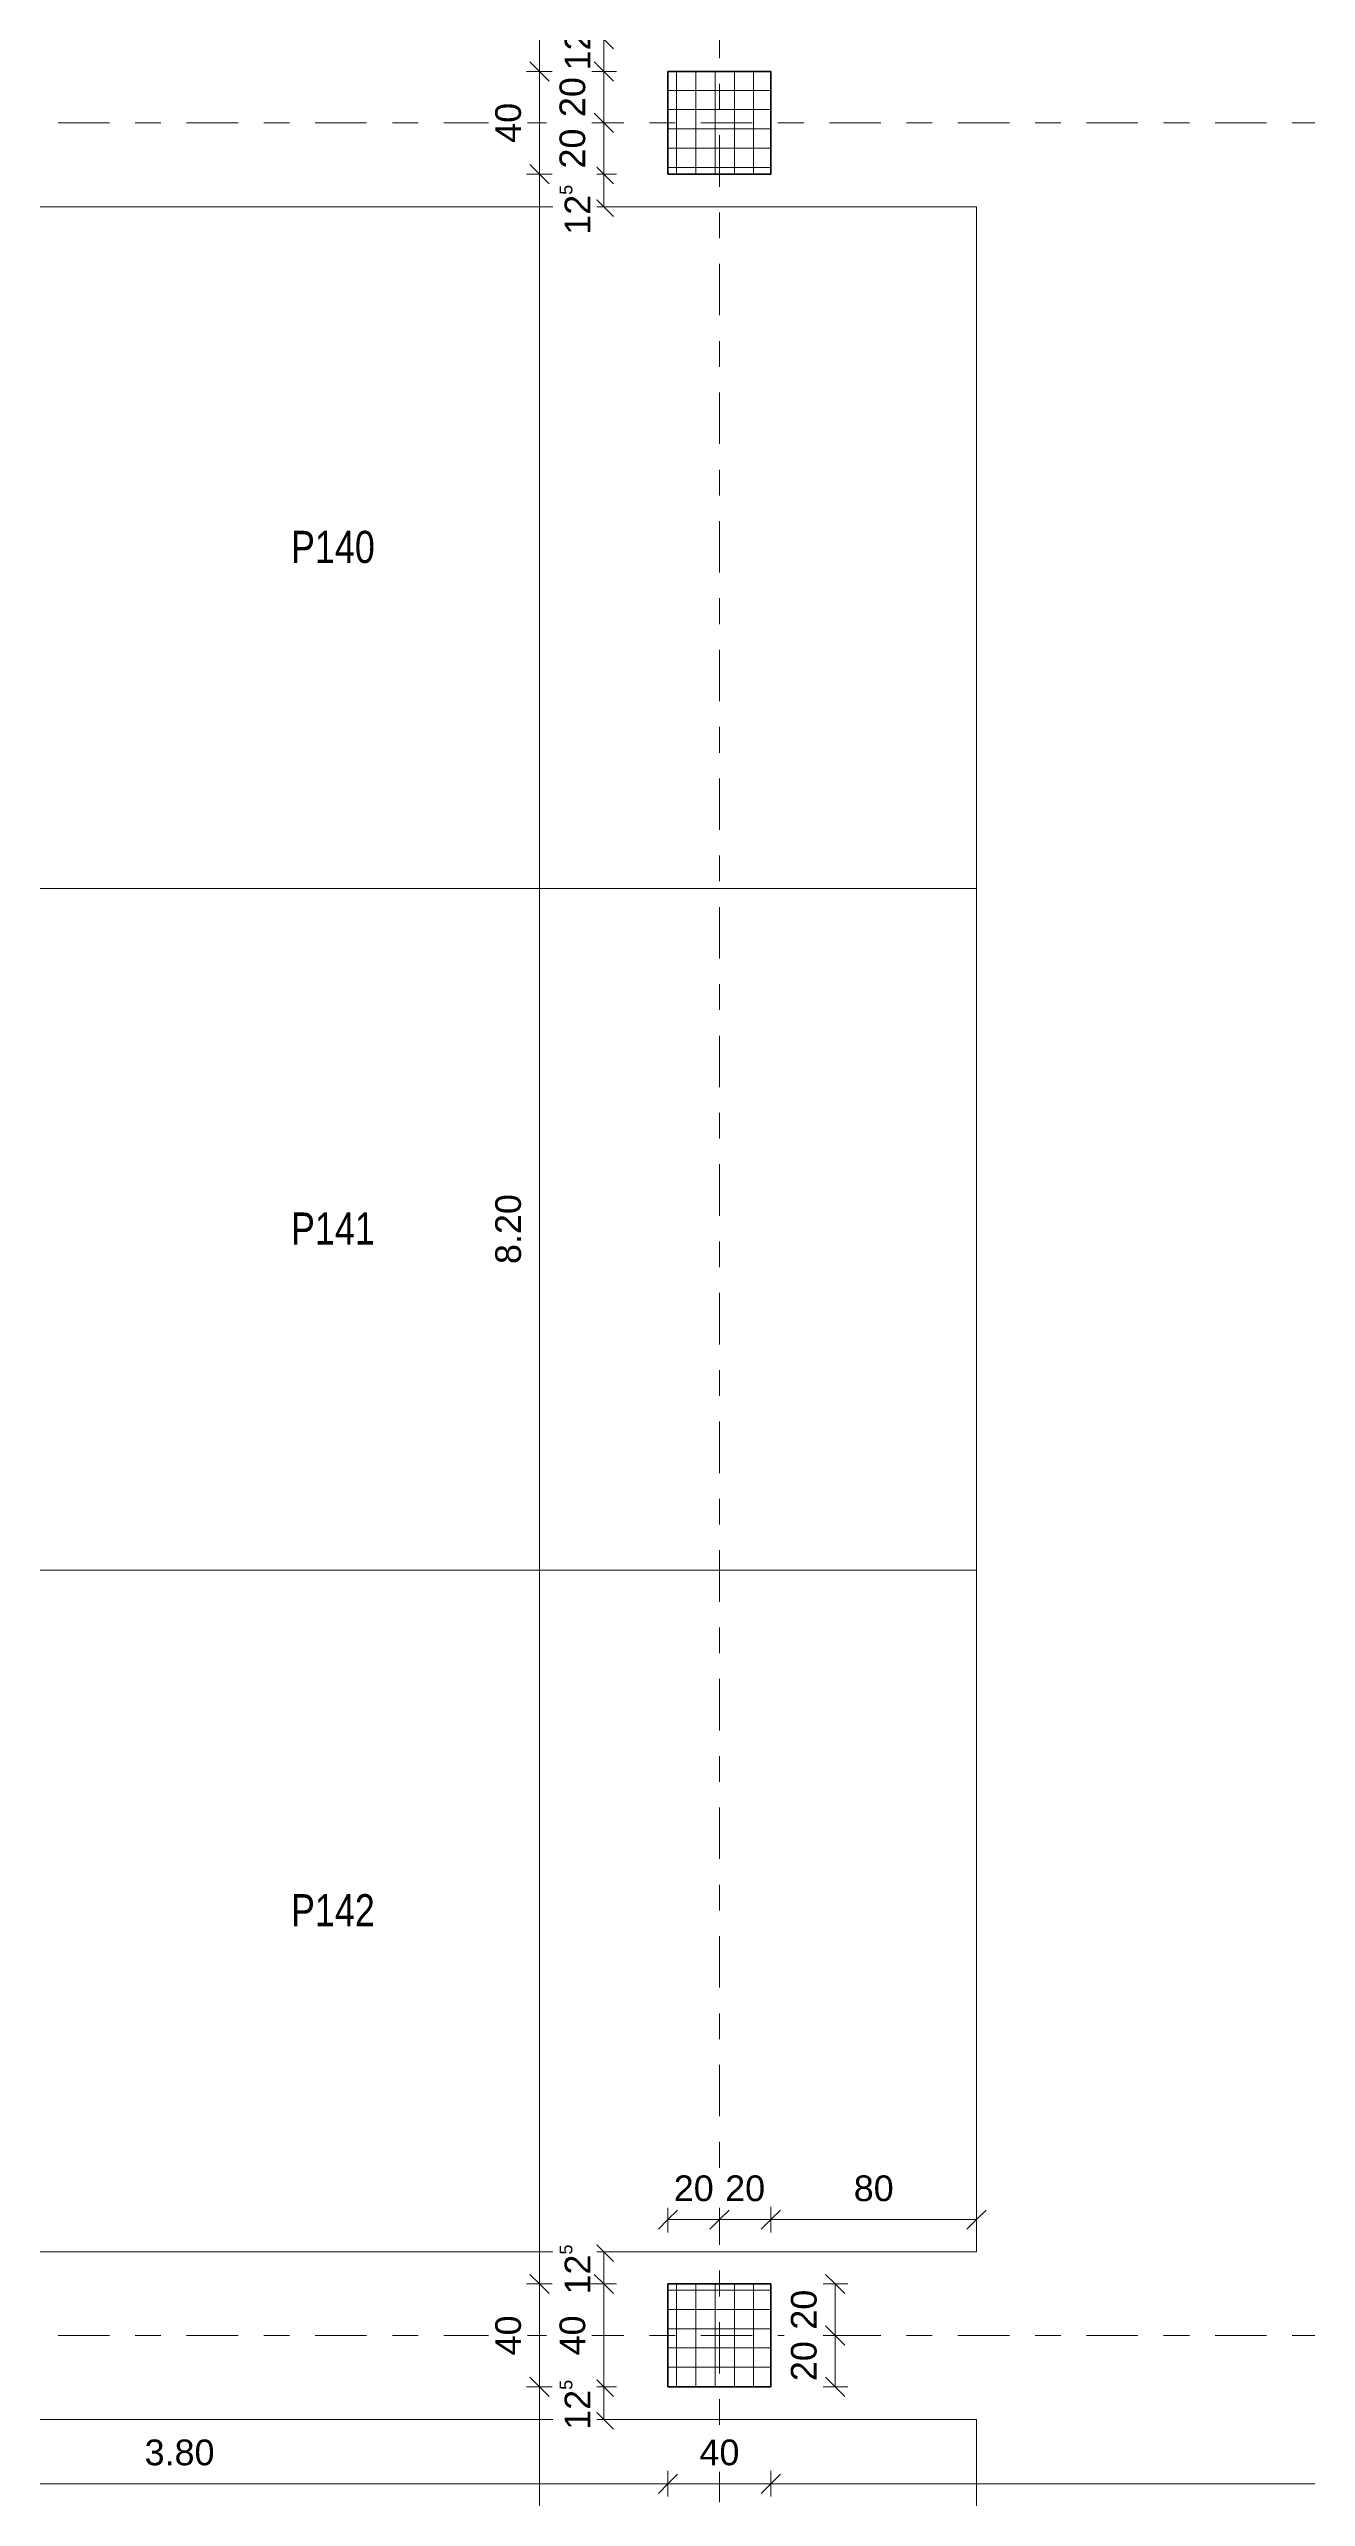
# Model space of a CAD drawing. Header units: metres. Extents: x -85.4 to -16.9, y -4 to 38.1.
# Drawn here: x -61.32 to -56.43, y 11.95 to 21.46 of the extents above; entities that cross this region are included whole.
import ezdxf

# ---------------------------------------------------------------- set-up
doc = ezdxf.new("R2010")
doc.units = ezdxf.units.M
doc.linetypes.add('_Rasterlinie_', pattern=[0.375, 0.2, -0.05, 0.075, -0.05])
for name, color, linetype, lineweight in [('A-____-____-DIMS', 7, 'Continuous', 5), ('A-____-____-DIMS-50', 7, 'Continuous', 5), ('C-PRKG-____-IDEN', 7, 'Continuous', 5), ('C-PRKG-____-OTLN', 7, 'Continuous', 9), ('S-COLS-____-MCUT', 7, 'Continuous', 35), ('S-COLS-____-OTLN', 7, 'Continuous', 9), ('S-GRID-____-OTLN', 7, 'Continuous', 5)]:
    doc.layers.add(name, color=color, linetype=linetype, lineweight=lineweight)
doc.styles.add('Arial_2', font='arial.ttf', dxfattribs={"height": 0.1})
doc.styles.add('Arial_3', font='arial.ttf', dxfattribs={"width": 0.8, "height": 0.125})
doc.dimstyles.new('SUB_Rohbau_fein', dxfattribs={"dimscale": 0.3048, "dimtxt": 0.102026, "dimasz": 0.246063, "dimexe": 0.164042, "dimexo": 0.0625, "dimgap": 0.123031, "dimtad": 1, "dimrnd": 0.005, "dimzin": 0, "dimdsep": 46, "dimtxsty": 'Arial_2', "dimblk1": 'OBLIQUE', "dimblk2": 'OBLIQUE', "dimsah": 1, "dimcen": 0.09, "dimazin": 0, "dimtfac": 1, "dimtdec": 4, "dimtix": 1, "dimtmove": 0, "dimatfit": 3, "dimfxl": 0.164042, "dimfxlon": 1, "dimtvp": 1, "dimtfill": 1, "dimtolj": 1, "dimtzin": 0, "dimarcsym": 2})
doc.dimstyles.new('SUB_Rohbau_fein_2', dxfattribs={"dimscale": 0.3048, "dimtxt": 0.102026, "dimasz": 0.246063, "dimexe": 0.164042, "dimexo": 0.0625, "dimgap": 0.123031, "dimtad": 1, "dimdec": 1, "dimlfac": 100, "dimrnd": 0.5, "dimdsep": 46, "dimtxsty": 'Arial_2', "dimblk1": 'OBLIQUE', "dimblk2": 'OBLIQUE', "dimsah": 1, "dimcen": 0.09, "dimazin": 0, "dimtfac": 1, "dimtdec": 4, "dimtix": 1, "dimtmove": 0, "dimatfit": 3, "dimfxl": 0.164042, "dimfxlon": 1, "dimtvp": 1, "dimtfill": 1, "dimtolj": 1, "dimtzin": 0, "dimarcsym": 2})
doc.dimstyles.new('SUB_Rohbau_fein_3', dxfattribs={"dimscale": 0.3048, "dimtxt": 0.102026, "dimasz": 0.246063, "dimexe": 0.164042, "dimexo": 0.0625, "dimgap": 0.123031, "dimtad": 1, "dimdec": 1, "dimlfac": 100, "dimrnd": 0.5, "dimdsep": 46, "dimtxsty": 'Arial_2', "dimblk1": 'OBLIQUE', "dimblk2": 'OBLIQUE', "dimsah": 1, "dimcen": 0.09, "dimazin": 0, "dimtfac": 1, "dimtdec": 4, "dimtix": 1, "dimtmove": 2, "dimatfit": 3, "dimfxl": 0.164042, "dimfxlon": 1, "dimtvp": 1, "dimtfill": 1, "dimtolj": 1, "dimtzin": 0, "dimarcsym": 2})
pattern_1 = [(0, (-1.5, -0.67223), (0, 0.075), []), (90, (-1.5, -0.67223), (-0.075, 5e-18), [])]

# ---------------------------------------------------------------- blocks, each defined once
blk = doc.blocks.new('PP_Parkplatz - 2650 x 5000-V9--01_UG_OK_FFB_AF_lo')
at = {"layer": 'C-PRKG-____-OTLN', "color": 253, "true_color": 0x999999}
for p, q in [((-62.708, 20.85), (-57.708, 20.85)), ((-62.708, 18.2005), (-62.708, 20.85)), ((-57.708, 20.85), (-62.708, 20.85)), ((-62.708, 18.2005), (-62.708, 20.85)), ((-62.708, 20.85), (-57.708, 20.85)), ((-57.708, 18.2005), (-57.708, 20.85)), ((-57.708, 18.2005), (-57.708, 20.85)), ((-57.708, 20.85), (-57.708, 18.2005)), ((-57.708, 20.85), (-57.708, 20.85)), ((-62.708, 18.2005), (-57.708, 18.2005)), ((-62.708, 18.2005), (-57.708, 18.2005)), ((-57.708, 18.2005), (-62.708, 18.2005)), ((-57.708, 18.2005), (-57.708, 18.2005))]:
    blk.add_line(p, q, dxfattribs=at)
blk = doc.blocks.new('PP_Parkplatz - 2650 x 5000-V6--01_UG_OK_FFB_AF_lo')
at = {"layer": 'C-PRKG-____-OTLN', "color": 253, "true_color": 0x999999}
for p, q in [((-62.708, 12.25), (-67.708, 12.25)), ((-67.708, 12.25), (-67.708, 9.6005)), ((-67.708, 12.25), (-67.708, 12.25)), ((-62.708, 9.6005), (-62.708, 12.25)), ((-62.708, 12.25), (-62.708, 12.25)), ((-67.708, 9.6005), (-62.708, 9.6005)), ((-67.708, 9.6005), (-67.708, 9.6005)), ((-62.708, 9.6005), (-62.708, 9.6005))]:
    blk.add_line(p, q, dxfattribs=at)
blk = doc.blocks.new('DIMBLOCK178--01_UG_OK_FFB_AF_lo')
at = {"layer": 'A-____-____-DIMS-50'}
for p, q in [((-59.158, 12.9016), (-59.208, 12.9016)), ((-59.158, 12.9016), (-59.1955, 12.9391)), ((-59.158, 12.9016), (-59.158, 12.7766)), ((-59.158, 12.9016), (-59.1205, 12.8641)), ((-59.158, 12.9016), (-59.108, 12.9016)), ((-59.158, 12.7766), (-59.208, 12.7766)), ((-59.158, 12.7766), (-59.1955, 12.8141)), ((-59.158, 12.7766), (-59.1205, 12.7391)), ((-59.158, 12.7766), (-59.108, 12.7766))]:
    blk.add_line(p, q, dxfattribs=at)
at = {"layer": 'A-____-____-DIMS-50', "color": 0, "insert": (-59.33, 12.7355), "char_height": 0.1, "width": 0.248525, "attachment_point": 1, "rotation": 90, "line_spacing_factor": 0.941778, "style": 'Arial_2', "bg_fill": 3, "box_fill_scale": 1.25, "bg_fill_color": 256, "bg_fill_true_color": 13158600, "bg_fill_transparency": 0}
blk.add_mtext('12\\A2\\H0.5x;\\S5^  ;\\H2x;', dxfattribs=at)
blk = doc.blocks.new('_Oblique')
at = {"color": 0, "linetype": 'ByBlock', "lineweight": -2}
blk.add_line((-0.5, -0.5), (0.5, 0.5), dxfattribs=at)
blk = doc.blocks.new('DIMBLOCK179--01_UG_OK_FFB_AF_lo')
at = {"layer": 'A-____-____-DIMS-50'}
for p, q in [((-59.158, 12.7766), (-59.208, 12.7766)), ((-59.158, 12.7766), (-59.1955, 12.8141)), ((-59.158, 12.7766), (-59.158, 12.3766)), ((-59.158, 12.7766), (-59.1205, 12.7391)), ((-59.158, 12.7766), (-59.108, 12.7766)), ((-59.158, 12.3766), (-59.208, 12.3766)), ((-59.158, 12.3766), (-59.1955, 12.4141)), ((-59.158, 12.3766), (-59.1205, 12.3391)), ((-59.158, 12.3766), (-59.108, 12.3766))]:
    blk.add_line(p, q, dxfattribs=at)
at = {"layer": 'A-____-____-DIMS-50', "color": 0, "insert": (-59.33, 12.499), "char_height": 0.1, "width": 0.186088, "attachment_point": 1, "rotation": 90, "line_spacing_factor": 0.941778, "style": 'Arial_2', "bg_fill": 3, "box_fill_scale": 1.25, "bg_fill_color": 256, "bg_fill_true_color": 13158600, "bg_fill_transparency": 0}
blk.add_mtext('40', dxfattribs=at)
blk = doc.blocks.new('DIMBLOCK180--01_UG_OK_FFB_AF_lo')
at = {"layer": 'A-____-____-DIMS-50'}
for p, q in [((-59.158, 12.3766), (-59.208, 12.3766)), ((-59.158, 12.3766), (-59.1955, 12.4141)), ((-59.158, 12.3766), (-59.158, 12.25)), ((-59.158, 12.3766), (-59.1205, 12.3391)), ((-59.158, 12.3766), (-59.108, 12.3766)), ((-59.158, 12.25), (-59.1955, 12.2875)), ((-59.158, 12.25), (-59.208, 12.25)), ((-59.158, 12.25), (-59.1205, 12.2125)), ((-59.158, 12.25), (-59.108, 12.25))]:
    blk.add_line(p, q, dxfattribs=at)
at = {"layer": 'A-____-____-DIMS-50', "color": 0, "insert": (-59.33, 12.2097), "char_height": 0.1, "width": 0.248525, "attachment_point": 1, "rotation": 90, "line_spacing_factor": 0.941778, "style": 'Arial_2', "bg_fill": 3, "box_fill_scale": 1.25, "bg_fill_color": 256, "bg_fill_true_color": 13158600, "bg_fill_transparency": 0}
blk.add_mtext('12\\A2\\H0.5x;\\S5^  ;\\H2x;', dxfattribs=at)
blk = doc.blocks.new('DIMBLOCK181--01_UG_OK_FFB_AF_lo')
at = {"layer": 'A-____-____-DIMS-50'}
for p, q in [((-58.908, 13.0266), (-58.908, 13.0766)), ((-58.908, 13.0266), (-58.8705, 13.0641)), ((-58.708, 13.0266), (-58.708, 13.0766)), ((-58.708, 13.0266), (-58.6705, 13.0641)), ((-58.908, 13.0266), (-58.9455, 12.9891)), ((-58.908, 13.0266), (-58.708, 13.0266)), ((-58.908, 13.0266), (-58.908, 12.9766)), ((-58.708, 13.0266), (-58.7455, 12.9891)), ((-58.708, 13.0266), (-58.708, 12.9766))]:
    blk.add_line(p, q, dxfattribs=at)
at = {"layer": 'A-____-____-DIMS-50', "color": 0, "insert": (-58.8856, 13.1986), "char_height": 0.1, "width": 0.186088, "attachment_point": 1, "line_spacing_factor": 0.941778, "style": 'Arial_2', "bg_fill": 3, "box_fill_scale": 1.25, "bg_fill_color": 256, "bg_fill_true_color": 13158600, "bg_fill_transparency": 0}
blk.add_mtext('20', dxfattribs=at)
blk = doc.blocks.new('DIMBLOCK182--01_UG_OK_FFB_AF_lo')
at = {"layer": 'A-____-____-DIMS-50'}
for p, q in [((-58.708, 13.0266), (-58.708, 13.0766)), ((-58.708, 13.0266), (-58.6705, 13.0641)), ((-58.508, 13.0266), (-58.508, 13.0766)), ((-58.508, 13.0266), (-58.4705, 13.0641)), ((-58.708, 13.0266), (-58.7455, 12.9891)), ((-58.708, 13.0266), (-58.508, 13.0266)), ((-58.708, 13.0266), (-58.708, 12.9766)), ((-58.508, 13.0266), (-58.5455, 12.9891)), ((-58.508, 13.0266), (-58.508, 12.9766))]:
    blk.add_line(p, q, dxfattribs=at)
at = {"layer": 'A-____-____-DIMS-50', "color": 0, "insert": (-58.6856, 13.1986), "char_height": 0.1, "width": 0.186088, "attachment_point": 1, "line_spacing_factor": 0.941778, "style": 'Arial_2', "bg_fill": 3, "box_fill_scale": 1.25, "bg_fill_color": 256, "bg_fill_true_color": 13158600, "bg_fill_transparency": 0}
blk.add_mtext('20', dxfattribs=at)
blk = doc.blocks.new('DIMBLOCK183--01_UG_OK_FFB_AF_lo')
at = {"layer": 'A-____-____-DIMS-50'}
for p, q in [((-58.508, 13.0266), (-58.508, 13.0766)), ((-58.508, 13.0266), (-58.4705, 13.0641)), ((-57.708, 13.0266), (-57.708, 13.0766)), ((-57.708, 13.0266), (-57.6705, 13.0641)), ((-58.508, 13.0266), (-58.5455, 12.9891)), ((-58.508, 13.0266), (-57.708, 13.0266)), ((-58.508, 13.0266), (-58.508, 12.9766)), ((-57.708, 13.0266), (-57.7455, 12.9891)), ((-57.708, 13.0266), (-57.708, 12.9766))]:
    blk.add_line(p, q, dxfattribs=at)
at = {"layer": 'A-____-____-DIMS-50', "color": 0, "insert": (-58.1856, 13.1986), "char_height": 0.1, "width": 0.186088, "attachment_point": 1, "line_spacing_factor": 0.941778, "style": 'Arial_2', "bg_fill": 3, "box_fill_scale": 1.25, "bg_fill_color": 256, "bg_fill_true_color": 13158600, "bg_fill_transparency": 0}
blk.add_mtext('80', dxfattribs=at)
blk = doc.blocks.new('DIMBLOCK184--01_UG_OK_FFB_AF_lo')
at = {"layer": 'A-____-____-DIMS-50'}
for p, q in [((-59.158, 21.5016), (-59.1955, 21.5391)), ((-59.158, 21.5016), (-59.208, 21.5016)), ((-59.158, 21.3766), (-59.1955, 21.4141)), ((-59.158, 21.5016), (-59.158, 21.3766)), ((-59.158, 21.5016), (-59.1205, 21.4641)), ((-59.158, 21.5016), (-59.108, 21.5016)), ((-59.158, 21.3766), (-59.208, 21.3766)), ((-59.158, 21.3766), (-59.1205, 21.3391)), ((-59.158, 21.3766), (-59.108, 21.3766))]:
    blk.add_line(p, q, dxfattribs=at)
at = {"layer": 'A-____-____-DIMS-50', "color": 0, "insert": (-59.33, 21.38), "char_height": 0.1, "width": 0.248525, "attachment_point": 1, "rotation": 90, "line_spacing_factor": 0.941778, "style": 'Arial_2', "bg_fill": 3, "box_fill_scale": 1.25, "bg_fill_color": 256, "bg_fill_true_color": 13158600, "bg_fill_transparency": 0}
blk.add_mtext('12\\A2\\H0.5x;\\S5^  ;\\H2x;', dxfattribs=at)
blk = doc.blocks.new('DIMBLOCK185--01_UG_OK_FFB_AF_lo')
at = {"layer": 'A-____-____-DIMS-50'}
for p, q in [((-59.158, 21.3766), (-59.1955, 21.4141)), ((-59.158, 21.3766), (-59.208, 21.3766)), ((-59.158, 21.3766), (-59.158, 21.1766)), ((-59.158, 21.3766), (-59.1205, 21.3391)), ((-59.158, 21.3766), (-59.108, 21.3766)), ((-59.158, 21.1766), (-59.208, 21.1766)), ((-59.158, 21.1766), (-59.1955, 21.2141)), ((-59.158, 21.1766), (-59.1205, 21.1391)), ((-59.158, 21.1766), (-59.108, 21.1766))]:
    blk.add_line(p, q, dxfattribs=at)
at = {"layer": 'A-____-____-DIMS-50', "color": 0, "insert": (-59.33, 21.199), "char_height": 0.1, "width": 0.186088, "attachment_point": 1, "rotation": 90, "line_spacing_factor": 0.941778, "style": 'Arial_2', "bg_fill": 3, "box_fill_scale": 1.25, "bg_fill_color": 256, "bg_fill_true_color": 13158600, "bg_fill_transparency": 0}
blk.add_mtext('20', dxfattribs=at)
blk = doc.blocks.new('DIMBLOCK186--01_UG_OK_FFB_AF_lo')
at = {"layer": 'A-____-____-DIMS-50'}
for p, q in [((-59.158, 21.1766), (-59.208, 21.1766)), ((-59.158, 21.1766), (-59.1955, 21.2141)), ((-59.158, 21.1766), (-59.158, 20.9766)), ((-59.158, 21.1766), (-59.1205, 21.1391)), ((-59.158, 21.1766), (-59.108, 21.1766)), ((-59.158, 20.9766), (-59.208, 20.9766)), ((-59.158, 20.9766), (-59.1955, 21.0141)), ((-59.158, 20.9766), (-59.1205, 20.9391)), ((-59.158, 20.9766), (-59.108, 20.9766))]:
    blk.add_line(p, q, dxfattribs=at)
at = {"layer": 'A-____-____-DIMS-50', "color": 0, "insert": (-59.33, 20.999), "char_height": 0.1, "width": 0.186088, "attachment_point": 1, "rotation": 90, "line_spacing_factor": 0.941778, "style": 'Arial_2', "bg_fill": 3, "box_fill_scale": 1.25, "bg_fill_color": 256, "bg_fill_true_color": 13158600, "bg_fill_transparency": 0}
blk.add_mtext('20', dxfattribs=at)
blk = doc.blocks.new('DIMBLOCK187--01_UG_OK_FFB_AF_lo')
at = {"layer": 'A-____-____-DIMS-50'}
for p, q in [((-59.158, 20.9766), (-59.208, 20.9766)), ((-59.158, 20.9766), (-59.1955, 21.0141)), ((-59.158, 20.9766), (-59.158, 20.85)), ((-59.158, 20.9766), (-59.1205, 20.9391)), ((-59.158, 20.9766), (-59.108, 20.9766)), ((-59.158, 20.85), (-59.208, 20.85)), ((-59.158, 20.85), (-59.1955, 20.8875)), ((-59.158, 20.85), (-59.1205, 20.8125)), ((-59.158, 20.85), (-59.108, 20.85))]:
    blk.add_line(p, q, dxfattribs=at)
at = {"layer": 'A-____-____-DIMS-50', "color": 0, "insert": (-59.33, 20.7416), "char_height": 0.1, "width": 0.248525, "attachment_point": 1, "rotation": 90, "line_spacing_factor": 0.941778, "style": 'Arial_2', "bg_fill": 3, "box_fill_scale": 1.25, "bg_fill_color": 256, "bg_fill_true_color": 13158600, "bg_fill_transparency": 0}
blk.add_mtext('12\\A2\\H0.5x;\\S5^  ;\\H2x;', dxfattribs=at)
blk = doc.blocks.new('DIMBLOCK222--01_UG_OK_FFB_AF_lo')
at = {"layer": 'A-____-____-DIMS-50'}
for p, q in [((-59.408, 24.5016), (-59.458, 24.5016)), ((-59.408, 24.5016), (-59.4455, 24.5391)), ((-59.408, 24.5016), (-59.408, 21.3766)), ((-59.408, 24.5016), (-59.3705, 24.4641)), ((-59.408, 24.5016), (-59.358, 24.5016)), ((-59.408, 21.3766), (-59.4455, 21.4141)), ((-59.408, 21.3766), (-59.458, 21.3766)), ((-59.408, 21.3766), (-59.3705, 21.3391)), ((-59.408, 21.3766), (-59.358, 21.3766))]:
    blk.add_line(p, q, dxfattribs=at)
at = {"layer": 'A-____-____-DIMS-50', "color": 0, "insert": (-59.58, 22.7774), "char_height": 0.1, "width": 0.388091, "attachment_point": 1, "rotation": 90, "line_spacing_factor": 0.941778, "style": 'Arial_2', "bg_fill": 3, "box_fill_scale": 1.25, "bg_fill_color": 256, "bg_fill_true_color": 13158600, "bg_fill_transparency": 0}
blk.add_mtext('3.12\\A2\\H0.5x;\\S5^  ;\\H2x;', dxfattribs=at)
blk = doc.blocks.new('DIMBLOCK223--01_UG_OK_FFB_AF_lo')
at = {"layer": 'A-____-____-DIMS-50'}
for p, q in [((-59.408, 21.3766), (-59.4455, 21.4141)), ((-59.408, 21.3766), (-59.458, 21.3766)), ((-59.408, 21.3766), (-59.408, 20.9766)), ((-59.408, 21.3766), (-59.3705, 21.3391)), ((-59.408, 21.3766), (-59.358, 21.3766)), ((-59.408, 20.9766), (-59.458, 20.9766)), ((-59.408, 20.9766), (-59.4455, 21.0141)), ((-59.408, 20.9766), (-59.3705, 20.9391)), ((-59.408, 20.9766), (-59.358, 20.9766))]:
    blk.add_line(p, q, dxfattribs=at)
at = {"layer": 'A-____-____-DIMS-50', "color": 0, "insert": (-59.58, 21.099), "char_height": 0.1, "width": 0.186088, "attachment_point": 1, "rotation": 90, "line_spacing_factor": 0.941778, "style": 'Arial_2', "bg_fill": 3, "box_fill_scale": 1.25, "bg_fill_color": 256, "bg_fill_true_color": 13158600, "bg_fill_transparency": 0}
blk.add_mtext('40', dxfattribs=at)
blk = doc.blocks.new('DIMBLOCK224--01_UG_OK_FFB_AF_lo')
at = {"layer": 'A-____-____-DIMS-50'}
for p, q in [((-59.408, 20.9766), (-59.458, 20.9766)), ((-59.408, 20.9766), (-59.4455, 21.0141)), ((-59.408, 20.9766), (-59.408, 12.7766)), ((-59.408, 20.9766), (-59.3705, 20.9391)), ((-59.408, 20.9766), (-59.358, 20.9766)), ((-59.408, 12.7766), (-59.458, 12.7766)), ((-59.408, 12.7766), (-59.4455, 12.8141)), ((-59.408, 12.7766), (-59.3705, 12.7391)), ((-59.408, 12.7766), (-59.358, 12.7766))]:
    blk.add_line(p, q, dxfattribs=at)
at = {"layer": 'A-____-____-DIMS-50', "color": 0, "insert": (-59.58, 16.7409), "char_height": 0.1, "width": 0.325653, "attachment_point": 1, "rotation": 90, "line_spacing_factor": 0.941778, "style": 'Arial_2', "bg_fill": 3, "box_fill_scale": 1.25, "bg_fill_color": 256, "bg_fill_true_color": 13158600, "bg_fill_transparency": 0}
blk.add_mtext('8.20', dxfattribs=at)
blk = doc.blocks.new('DIMBLOCK225--01_UG_OK_FFB_AF_lo')
at = {"layer": 'A-____-____-DIMS-50'}
for p, q in [((-59.408, 12.7766), (-59.458, 12.7766)), ((-59.408, 12.7766), (-59.4455, 12.8141)), ((-59.408, 12.7766), (-59.408, 12.3766)), ((-59.408, 12.7766), (-59.3705, 12.7391)), ((-59.408, 12.7766), (-59.358, 12.7766)), ((-59.408, 12.3766), (-59.458, 12.3766)), ((-59.408, 12.3766), (-59.4455, 12.4141)), ((-59.408, 12.3766), (-59.3705, 12.3391)), ((-59.408, 12.3766), (-59.358, 12.3766))]:
    blk.add_line(p, q, dxfattribs=at)
at = {"layer": 'A-____-____-DIMS-50', "color": 0, "insert": (-59.58, 12.499), "char_height": 0.1, "width": 0.186088, "attachment_point": 1, "rotation": 90, "line_spacing_factor": 0.941778, "style": 'Arial_2', "bg_fill": 3, "box_fill_scale": 1.25, "bg_fill_color": 256, "bg_fill_true_color": 13158600, "bg_fill_transparency": 0}
blk.add_mtext('40', dxfattribs=at)
blk = doc.blocks.new('DIMBLOCK226--01_UG_OK_FFB_AF_lo')
at = {"layer": 'A-____-____-DIMS-50'}
for p, q in [((-59.408, 12.3766), (-59.458, 12.3766)), ((-59.408, 12.3766), (-59.4455, 12.4141)), ((-59.408, 12.3766), (-59.408, 4.1766)), ((-59.408, 12.3766), (-59.3705, 12.3391)), ((-59.408, 12.3766), (-59.358, 12.3766)), ((-59.408, 4.1766), (-59.4455, 4.2141)), ((-59.408, 4.1766), (-59.458, 4.1766)), ((-59.408, 4.1766), (-59.3705, 4.1391)), ((-59.408, 4.1766), (-59.358, 4.1766))]:
    blk.add_line(p, q, dxfattribs=at)
at = {"layer": 'A-____-____-DIMS-50', "color": 0, "insert": (-59.58, 8.1409), "char_height": 0.1, "width": 0.325653, "attachment_point": 1, "rotation": 90, "line_spacing_factor": 0.941778, "style": 'Arial_2', "bg_fill": 3, "box_fill_scale": 1.25, "bg_fill_color": 256, "bg_fill_true_color": 13158600, "bg_fill_transparency": 0}
blk.add_mtext('8.20', dxfattribs=at)
blk = doc.blocks.new('DIMBLOCK290--01_UG_OK_FFB_AF_lo')
at = {"layer": 'A-____-____-DIMS-50'}
for p, q in [((-62.708, 12), (-62.7455, 11.9625)), ((-62.708, 12), (-62.708, 12.05)), ((-62.708, 12), (-62.6705, 12.0375)), ((-62.708, 12), (-58.908, 12)), ((-62.708, 12), (-62.708, 11.95)), ((-58.908, 12), (-58.9455, 11.9625)), ((-58.908, 12), (-58.908, 12.05)), ((-58.908, 12), (-58.8705, 12.0375)), ((-58.908, 12), (-58.908, 11.95))]:
    blk.add_line(p, q, dxfattribs=at)
at = {"layer": 'A-____-____-DIMS-50', "color": 0, "insert": (-60.9437, 12.172), "char_height": 0.1, "width": 0.325653, "attachment_point": 1, "line_spacing_factor": 0.941778, "style": 'Arial_2', "bg_fill": 3, "box_fill_scale": 1.25, "bg_fill_color": 256, "bg_fill_true_color": 13158600, "bg_fill_transparency": 0}
blk.add_mtext('3.80', dxfattribs=at)
blk = doc.blocks.new('DIMBLOCK291--01_UG_OK_FFB_AF_lo')
at = {"layer": 'A-____-____-DIMS-50'}
for p, q in [((-58.908, 12), (-58.9455, 11.9625)), ((-58.908, 12), (-58.908, 12.05)), ((-58.908, 12), (-58.8705, 12.0375)), ((-58.908, 12), (-58.508, 12)), ((-58.908, 12), (-58.908, 11.95)), ((-58.508, 12), (-58.5455, 11.9625)), ((-58.508, 12), (-58.508, 12.05)), ((-58.508, 12), (-58.4705, 12.0375)), ((-58.508, 12), (-58.508, 11.95))]:
    blk.add_line(p, q, dxfattribs=at)
at = {"layer": 'A-____-____-DIMS-50', "color": 0, "insert": (-58.7856, 12.172), "char_height": 0.1, "width": 0.186088, "attachment_point": 1, "line_spacing_factor": 0.941778, "style": 'Arial_2', "bg_fill": 3, "box_fill_scale": 1.25, "bg_fill_color": 256, "bg_fill_true_color": 13158600, "bg_fill_transparency": 0}
blk.add_mtext('40', dxfattribs=at)
blk = doc.blocks.new('DIMBLOCK292--01_UG_OK_FFB_AF_lo')
at = {"layer": 'A-____-____-DIMS-50'}
for p, q in [((-58.508, 12), (-58.5455, 11.9625)), ((-58.508, 12), (-58.508, 12.05)), ((-58.508, 12), (-58.4705, 12.0375)), ((-58.508, 12), (-51.908, 12)), ((-58.508, 12), (-58.508, 11.95)), ((-51.908, 12), (-51.9455, 11.9625)), ((-51.908, 12), (-51.908, 12.05)), ((-51.908, 12), (-51.8705, 12.0375)), ((-51.908, 12), (-51.908, 11.95))]:
    blk.add_line(p, q, dxfattribs=at)
at = {"layer": 'A-____-____-DIMS-50', "color": 0, "insert": (-55.3437, 12.172), "char_height": 0.1, "width": 0.325653, "attachment_point": 1, "line_spacing_factor": 0.941778, "style": 'Arial_2', "bg_fill": 3, "box_fill_scale": 1.25, "bg_fill_color": 256, "bg_fill_true_color": 13158600, "bg_fill_transparency": 0}
blk.add_mtext('6.60', dxfattribs=at)
blk = doc.blocks.new('DIMBLOCK522--01_UG_OK_FFB_AF_lo')
at = {"layer": 'A-____-____-DIMS-50'}
for p, q in [((-58.258, 12.7766), (-58.308, 12.7766)), ((-58.258, 12.7766), (-58.2955, 12.8141)), ((-58.258, 12.7766), (-58.258, 12.5766)), ((-58.258, 12.7766), (-58.2205, 12.7391)), ((-58.258, 12.7766), (-58.208, 12.7766)), ((-58.258, 12.5766), (-58.308, 12.5766)), ((-58.258, 12.5766), (-58.2955, 12.6141)), ((-58.258, 12.5766), (-58.2205, 12.5391)), ((-58.258, 12.5766), (-58.208, 12.5766))]:
    blk.add_line(p, q, dxfattribs=at)
at = {"layer": 'A-____-____-DIMS-50', "color": 0, "insert": (-58.43, 12.599), "char_height": 0.1, "width": 0.186088, "attachment_point": 1, "rotation": 90, "line_spacing_factor": 0.941778, "style": 'Arial_2', "bg_fill": 3, "box_fill_scale": 1.25, "bg_fill_color": 256, "bg_fill_true_color": 13158600, "bg_fill_transparency": 0}
blk.add_mtext('20', dxfattribs=at)
blk = doc.blocks.new('DIMBLOCK523--01_UG_OK_FFB_AF_lo')
at = {"layer": 'A-____-____-DIMS-50'}
for p, q in [((-58.258, 12.5766), (-58.308, 12.5766)), ((-58.258, 12.5766), (-58.2955, 12.6141)), ((-58.258, 12.5766), (-58.258, 12.3766)), ((-58.258, 12.5766), (-58.2205, 12.5391)), ((-58.258, 12.5766), (-58.208, 12.5766)), ((-58.258, 12.3766), (-58.308, 12.3766)), ((-58.258, 12.3766), (-58.2955, 12.4141)), ((-58.258, 12.3766), (-58.2205, 12.3391)), ((-58.258, 12.3766), (-58.208, 12.3766))]:
    blk.add_line(p, q, dxfattribs=at)
at = {"layer": 'A-____-____-DIMS-50', "color": 0, "insert": (-58.43, 12.399), "char_height": 0.1, "width": 0.186088, "attachment_point": 1, "rotation": 90, "line_spacing_factor": 0.941778, "style": 'Arial_2', "bg_fill": 3, "box_fill_scale": 1.25, "bg_fill_color": 256, "bg_fill_true_color": 13158600, "bg_fill_transparency": 0}
blk.add_mtext('20', dxfattribs=at)

msp = doc.modelspace()

# ---------------------------------------------------------------- hatches: boundary and pattern name
at = {"layer": 'S-COLS-____-OTLN'}
h = msp.add_hatch(dxfattribs=at)
h.set_pattern_fill('FP_2', color=256, style=0, pattern_type=2)
h.set_pattern_definition(pattern_1)
h.paths.add_polyline_path([(-58.908, 20.9766), (-58.508, 20.9766), (-58.508, 21.3766), (-58.908, 21.3766)])
h = msp.add_hatch(dxfattribs=at)
h.set_pattern_fill('FP_2', color=256, style=0, pattern_type=2)
h.set_pattern_definition(pattern_1)
h.paths.add_polyline_path([(-58.908, 12.3766), (-58.508, 12.3766), (-58.508, 12.7766), (-58.908, 12.7766)])

# ---------------------------------------------------------------- linework, layer by layer
at = {"layer": 'S-COLS-____-MCUT'}
for p, q in [((-58.508, 21.3766), (-58.908, 21.3766)), ((-58.908, 21.3766), (-58.908, 20.9766)), ((-58.508, 20.9766), (-58.508, 21.3766)), ((-58.908, 20.9766), (-58.508, 20.9766)), ((-58.508, 12.7766), (-58.908, 12.7766)), ((-58.908, 12.7766), (-58.908, 12.3766)), ((-58.508, 12.3766), (-58.508, 12.7766)), ((-58.908, 12.3766), (-58.508, 12.3766))]:
    msp.add_line(p, q, dxfattribs=at)
at = {"layer": 'S-GRID-____-OTLN', "color": 8, "linetype": '_Rasterlinie_', "true_color": 0x808080}
for p, q in [((-58.708, -3.5715), (-58.708, 33.6425)), ((-80.7802, 21.1766), (-33.0021, 21.1766)), ((-80.7802, 12.5766), (-33.0021, 12.5766))]:
    msp.add_line(p, q, dxfattribs=at)

# ---------------------------------------------------------------- block references
at = {"layer": 'C-PRKG-____-OTLN', "color": 253, "true_color": 0x999999}
for name, p in [('PP_Parkplatz - 2650 x 5000-V9--01_UG_OK_FFB_AF_lo', (0, 0)), ('PP_Parkplatz - 2650 x 5000-V9--01_UG_OK_FFB_AF_lo', (0, -2.6495)), ('PP_Parkplatz - 2650 x 5000-V9--01_UG_OK_FFB_AF_lo', (0, -5.2989)), ('PP_Parkplatz - 2650 x 5000-V6--01_UG_OK_FFB_AF_lo', (5, 0))]:
    msp.add_blockref(name, p, dxfattribs=at)

# ---------------------------------------------------------------- dimensions: what is measured, and where the dimension line sits
at = {"layer": 'A-____-____-DIMS'}
dim = msp.add_linear_dim(base=(-59.158, 21.3766), p1=(-59.108, 21.5016), p2=(-59.108, 21.3766), angle=90, text='\\A1;12\\Q;{\\A1;{\\H0.5x;\\S5^ ;}}', dimstyle='SUB_Rohbau_fein_3', override={"dimpost": '<>', "dimfxl": 0.125006}, dxfattribs=at)
dim.commit()
dim.dimension.update_dxf_attribs({"geometry": 'DIMBLOCK184--01_UG_OK_FFB_AF_lo', "text_midpoint": (-59.2634, 21.5043), "dimtype": 160, "text_rotation": 90})

# ---------------------------------------------------------------- next in the draw order: texts
at = {"layer": 'C-PRKG-____-IDEN', "char_height": 0.125, "width": 0.391223, "attachment_point": 1, "style": 'Arial_3', "bg_fill": 3, "box_fill_scale": 1.25, "bg_fill_color": 256, "bg_fill_true_color": 13158600, "bg_fill_transparency": 0}
for s, insert in [('P140', (-60.3746, 19.5908)), ('P141', (-60.3746, 16.9413)), ('P142', (-60.3746, 14.2918))]:
    msp.add_mtext(s, dxfattribs=dict(at, insert=insert))

# ---------------------------------------------------------------- next in the draw order: dimensions: what is measured, and where the dimension line sits
at = {"layer": 'A-____-____-DIMS'}
for base, p1, p2, override, picture, middle in [((-59.158, 21.1766), (-59.108, 21.3766), (-59.108, 21.1766), {"dimpost": '<>', "dimfxl": 0.2}, 'DIMBLOCK185--01_UG_OK_FFB_AF_lo', (-59.2466, 21.2766)), ((-58.258, 12.5766), (-58.308, 12.7766), (-58.208, 12.5766), {"dimpost": '<>', "dimfxl": 0.223607}, 'DIMBLOCK522--01_UG_OK_FFB_AF_lo', (-58.3466, 12.6766))]:
    dim = msp.add_linear_dim(base=base, p1=p1, p2=p2, angle=90, dimstyle='SUB_Rohbau_fein_2', override=override, dxfattribs=at)
    dim.commit()
    dim.dimension.update_dxf_attribs({"geometry": picture, "text_midpoint": middle})
dim = msp.add_linear_dim(base=(-58.708, 13.0266), p1=(-58.908, 12.9766), p2=(-58.708, 13.0766), dimstyle='SUB_Rohbau_fein_2', override={"dimpost": '<>', "dimfxl": 0.223607}, dxfattribs=at)
dim.commit()
dim.dimension.update_dxf_attribs({"geometry": 'DIMBLOCK181--01_UG_OK_FFB_AF_lo', "text_midpoint": (-58.808, 13.1151)})
dim = msp.add_linear_dim(base=(-59.158, 12.7766), p1=(-59.108, 12.9016), p2=(-59.108, 12.7766), angle=90, text='\\A1;12\\Q;{\\A1;{\\H0.5x;\\S5^ ;}}', dimstyle='SUB_Rohbau_fein_2', override={"dimpost": '<>', "dimfxl": 0.125032}, dxfattribs=at)
dim.commit()
dim.dimension.update_dxf_attribs({"geometry": 'DIMBLOCK178--01_UG_OK_FFB_AF_lo', "text_midpoint": (-59.2457, 12.8391)})

# ---------------------------------------------------------------- next in the draw order: dimensions: what is measured, and where the dimension line sits
dim = msp.add_linear_dim(base=(-59.408, 21.3766), p1=(-59.358, 24.5016), p2=(-59.358, 21.3766), angle=90, text='\\A1;3.12\\Q;{\\A1;{\\H0.5x;\\S5^ ;}}', dimstyle='SUB_Rohbau_fein', override={"dimpost": '<>', "dimfxl": 3.125}, dxfattribs=at)
dim.commit()
dim.dimension.update_dxf_attribs({"geometry": 'DIMBLOCK222--01_UG_OK_FFB_AF_lo', "text_midpoint": (-59.4966, 22.9391)})
for base, p1, p2, override, picture, middle in [((-59.158, 20.9766), (-59.108, 21.1766), (-59.108, 20.9766), {"dimpost": '<>', "dimfxl": 0.2}, 'DIMBLOCK186--01_UG_OK_FFB_AF_lo', (-59.2466, 21.0766)), ((-59.158, 12.3766), (-59.108, 12.7766), (-59.108, 12.3766), {"dimpost": '<>', "dimfxl": 0.4}, 'DIMBLOCK179--01_UG_OK_FFB_AF_lo', (-59.2466, 12.5766)), ((-58.258, 12.3766), (-58.208, 12.5766), (-58.308, 12.3766), {"dimpost": '<>', "dimfxl": 0.223607}, 'DIMBLOCK523--01_UG_OK_FFB_AF_lo', (-58.3466, 12.4766))]:
    dim = msp.add_linear_dim(base=base, p1=p1, p2=p2, angle=90, dimstyle='SUB_Rohbau_fein_2', override=override, dxfattribs=at)
    dim.commit()
    dim.dimension.update_dxf_attribs({"geometry": picture, "text_midpoint": middle})
dim = msp.add_linear_dim(base=(-58.508, 13.0266), p1=(-58.708, 13.0766), p2=(-58.508, 12.9766), dimstyle='SUB_Rohbau_fein_2', override={"dimpost": '<>', "dimfxl": 0.223607}, dxfattribs=at)
dim.commit()
dim.dimension.update_dxf_attribs({"geometry": 'DIMBLOCK182--01_UG_OK_FFB_AF_lo', "text_midpoint": (-58.608, 13.1151)})

# ---------------------------------------------------------------- next in the draw order: dimensions: what is measured, and where the dimension line sits
dim = msp.add_linear_dim(base=(-59.158, 20.85), p1=(-59.108, 20.9766), p2=(-59.108, 20.85), angle=90, text='\\A1;12\\Q;{\\A1;{\\H0.5x;\\S5^ ;}}', dimstyle='SUB_Rohbau_fein_3', override={"dimpost": '<>', "dimfxl": 0.126561}, dxfattribs=at)
dim.commit()
dim.dimension.update_dxf_attribs({"geometry": 'DIMBLOCK187--01_UG_OK_FFB_AF_lo', "text_midpoint": (-59.2634, 20.8658), "dimtype": 160, "text_rotation": 90})
dim = msp.add_linear_dim(base=(-57.708, 13.0266), p1=(-58.508, 12.9766), p2=(-57.708, 12.9766), dimstyle='SUB_Rohbau_fein_2', override={"dimpost": '<>', "dimfxl": 0.8}, dxfattribs=at)
dim.commit()
dim.dimension.update_dxf_attribs({"geometry": 'DIMBLOCK183--01_UG_OK_FFB_AF_lo', "text_midpoint": (-58.108, 13.1151)})
dim = msp.add_linear_dim(base=(-59.158, 12.25), p1=(-59.108, 12.3766), p2=(-59.108, 12.25), angle=90, text='\\A1;12\\Q;{\\A1;{\\H0.5x;\\S5^ ;}}', dimstyle='SUB_Rohbau_fein_2', override={"dimpost": '<>', "dimfxl": 0.126584}, dxfattribs=at)
dim.commit()
dim.dimension.update_dxf_attribs({"geometry": 'DIMBLOCK180--01_UG_OK_FFB_AF_lo', "text_midpoint": (-59.2457, 12.3133)})

# ---------------------------------------------------------------- next in the draw order: dimensions: what is measured, and where the dimension line sits
dim = msp.add_linear_dim(base=(-59.408, 20.9766), p1=(-59.358, 21.3766), p2=(-59.358, 20.9766), angle=90, dimstyle='SUB_Rohbau_fein_2', override={"dimpost": '<>', "dimfxl": 0.4}, dxfattribs=at)
dim.commit()
dim.dimension.update_dxf_attribs({"geometry": 'DIMBLOCK223--01_UG_OK_FFB_AF_lo', "text_midpoint": (-59.4966, 21.1766)})

# ---------------------------------------------------------------- next in the draw order: dimensions: what is measured, and where the dimension line sits
dim = msp.add_linear_dim(base=(-59.408, 12.7766), p1=(-59.358, 20.9766), p2=(-59.358, 12.7766), angle=90, dimstyle='SUB_Rohbau_fein', override={"dimpost": '<>', "dimfxl": 8.199996}, dxfattribs=at)
dim.commit()
dim.dimension.update_dxf_attribs({"geometry": 'DIMBLOCK224--01_UG_OK_FFB_AF_lo', "text_midpoint": (-59.4966, 16.8766)})

# ---------------------------------------------------------------- next in the draw order: dimensions: what is measured, and where the dimension line sits
dim = msp.add_linear_dim(base=(-59.408, 12.3766), p1=(-59.358, 12.7766), p2=(-59.358, 12.3766), angle=90, dimstyle='SUB_Rohbau_fein_2', override={"dimpost": '<>', "dimfxl": 0.4}, dxfattribs=at)
dim.commit()
dim.dimension.update_dxf_attribs({"geometry": 'DIMBLOCK225--01_UG_OK_FFB_AF_lo', "text_midpoint": (-59.4966, 12.5766)})

# ---------------------------------------------------------------- next in the draw order: dimensions: what is measured, and where the dimension line sits
dim = msp.add_linear_dim(base=(-59.408, 4.1766), p1=(-59.358, 12.3766), p2=(-59.358, 4.1766), angle=90, dimstyle='SUB_Rohbau_fein', override={"dimpost": '<>', "dimfxl": 8.200004}, dxfattribs=at)
dim.commit()
dim.dimension.update_dxf_attribs({"geometry": 'DIMBLOCK226--01_UG_OK_FFB_AF_lo', "text_midpoint": (-59.4966, 8.2766)})

# ---------------------------------------------------------------- next in the draw order: dimensions: what is measured, and where the dimension line sits
dim = msp.add_linear_dim(base=(-58.908, 12), p1=(-62.708, 12.05), p2=(-58.908, 12.05), dimstyle='SUB_Rohbau_fein', override={"dimpost": '<>', "dimfxl": 3.8}, dxfattribs=at)
dim.commit()
dim.dimension.update_dxf_attribs({"geometry": 'DIMBLOCK290--01_UG_OK_FFB_AF_lo', "text_midpoint": (-60.808, 12.0886)})

# ---------------------------------------------------------------- next in the draw order: dimensions: what is measured, and where the dimension line sits
dim = msp.add_linear_dim(base=(-58.508, 12), p1=(-58.908, 12.05), p2=(-58.508, 12.05), dimstyle='SUB_Rohbau_fein_2', override={"dimpost": '<>', "dimfxl": 0.4}, dxfattribs=at)
dim.commit()
dim.dimension.update_dxf_attribs({"geometry": 'DIMBLOCK291--01_UG_OK_FFB_AF_lo', "text_midpoint": (-58.708, 12.0885)})

# ---------------------------------------------------------------- next in the draw order: dimensions: what is measured, and where the dimension line sits
dim = msp.add_linear_dim(base=(-51.908, 12), p1=(-58.508, 12.05), p2=(-51.908, 12.05), dimstyle='SUB_Rohbau_fein', override={"dimpost": '<>', "dimfxl": 6.6}, dxfattribs=at)
dim.commit()
dim.dimension.update_dxf_attribs({"geometry": 'DIMBLOCK292--01_UG_OK_FFB_AF_lo', "text_midpoint": (-55.208, 12.0885)})

doc.saveas('drawing.dxf')
